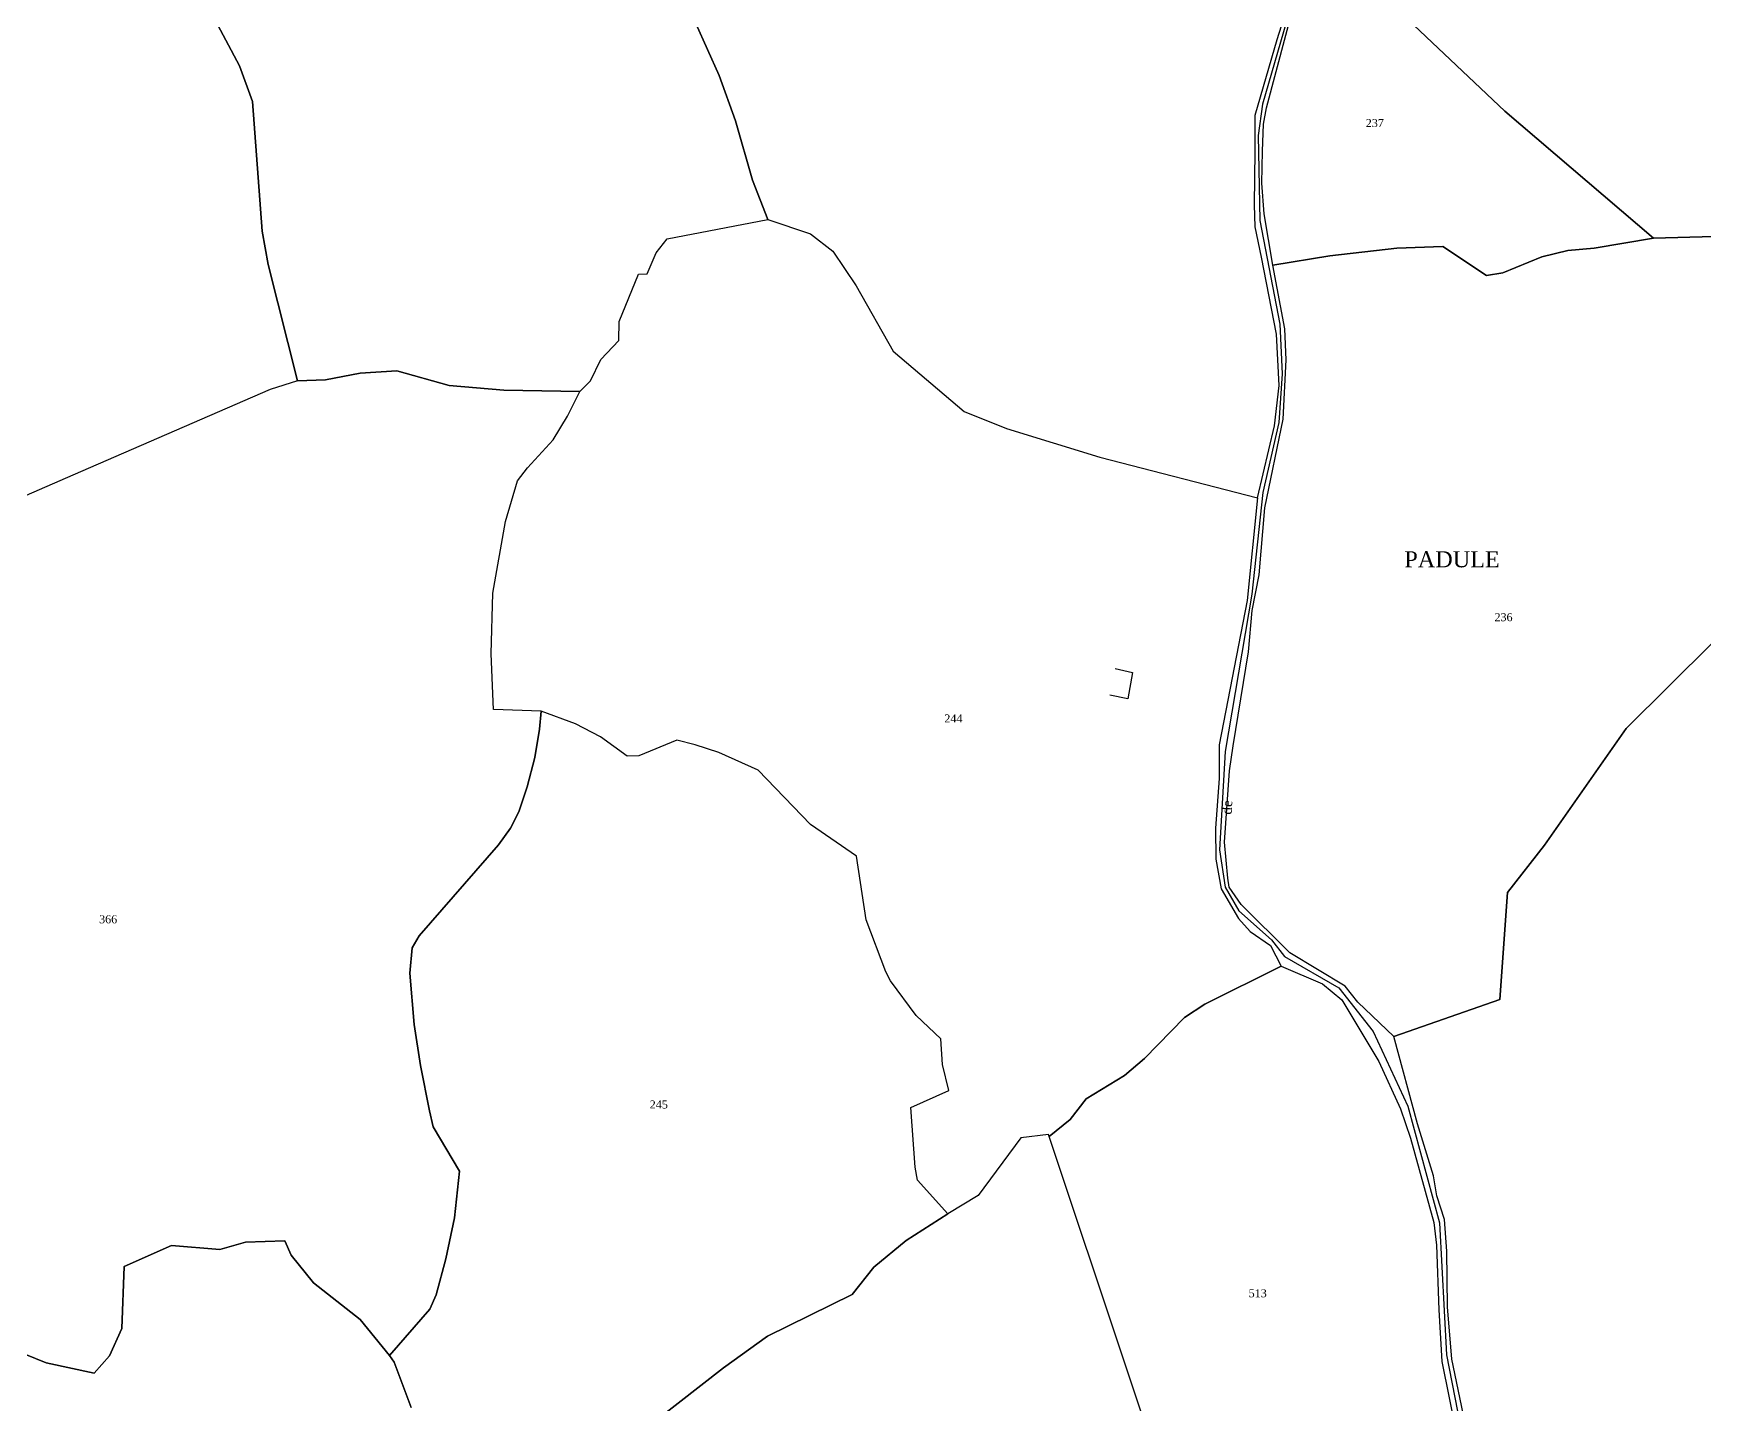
# Model space of a CAD drawing. Extents: x 1205805 to 1207436, y 6154338 to 6158020.
# Drawn here: x 1206503.4 to 1206921, y 6155279.9 to 6155622.6 of the extents above; entities that cross this region are included whole.
import ezdxf

# ---------------------------------------------------------------- set-up
doc = ezdxf.new("R2010")
doc.units = 0
doc.linetypes.add('CONTINU', pattern=[0])
for name, color, linetype in [('1LIEUDIT', 7, 'CONTINU'), ('1PARCELLE', 7, 'CONTINU'), ('1ZONCOMM', 7, 'CONTINU'), ('3FISCLINE', 7, 'CONTINUOUS'), ('3LIEUDITTEX', 7, 'CONTINU'), ('3PARCELLETEX', 7, 'CONTINU'), ('3ZONCOMMTEX', 7, 'CONTINU')]:
    doc.layers.add(name, color=color, linetype=linetype)
doc.styles.get("Standard").update_dxf_attribs({"font": 'Times New Roman'})

msp = doc.modelspace()

# ---------------------------------------------------------------- linework, layer by layer
at = {"layer": '1LIEUDIT'}
msp.add_lwpolyline([(1206597.81, 6155279.18), (1206593.58, 6155290.52), (1206592.42, 6155292.14), (1206602.44, 6155303.78), (1206604.09, 6155307.34), (1206606.44, 6155316.3), (1206608.62, 6155326.53), (1206609.92, 6155338.25), (1206603.32, 6155349.3), (1206602.36, 6155353.33), (1206600.14, 6155364.68), (1206598.58, 6155374.85), (1206597.48, 6155387.72), (1206598.09, 6155394.08), (1206599.84, 6155397.07), (1206619.63, 6155419.82), (1206622.65, 6155423.96), (1206624.67, 6155428.06), (1206626.83, 6155434.33), (1206628.67, 6155441.65), (1206629.87, 6155448.66), (1206630.27, 6155453.18), (1206618.35, 6155453.58), (1206617.78, 6155467.49), (1206618.21, 6155482.71), (1206621.36, 6155500.64), (1206624.36, 6155510.75), (1206626.89, 6155514), (1206633.27, 6155520.99), (1206636.83, 6155526.89), (1206639.97, 6155533.12), (1206621, 6155533.41), (1206607.32, 6155534.57), (1206594.23, 6155538.28), (1206585.05, 6155537.71), (1206576.35, 6155536.04), (1206569.38, 6155535.8), (1206562.03, 6155564.81), (1206560.53, 6155573.15), (1206558.14, 6155605.58), (1206554.92, 6155614.5), (1206544.02, 6155635.07)], dxfattribs=at)
msp.add_lwpolyline([(1206597.81, 6155279.18), (1206593.58, 6155290.52), (1206592.42, 6155292.14), (1206602.44, 6155303.78), (1206604.09, 6155307.34), (1206606.44, 6155316.3), (1206608.62, 6155326.53), (1206609.92, 6155338.25), (1206603.32, 6155349.3), (1206602.36, 6155353.33), (1206600.14, 6155364.68), (1206598.58, 6155374.85), (1206597.48, 6155387.72), (1206598.09, 6155394.08), (1206599.84, 6155397.07), (1206619.63, 6155419.82), (1206622.65, 6155423.96), (1206624.67, 6155428.06), (1206626.83, 6155434.33), (1206628.67, 6155441.65), (1206629.87, 6155448.66), (1206630.27, 6155453.18), (1206618.35, 6155453.58), (1206617.78, 6155467.49), (1206618.21, 6155482.71), (1206621.36, 6155500.64), (1206624.36, 6155510.75), (1206626.89, 6155514), (1206633.27, 6155520.99), (1206636.83, 6155526.89), (1206639.97, 6155533.12), (1206621, 6155533.41), (1206607.32, 6155534.57), (1206594.23, 6155538.28), (1206585.05, 6155537.71), (1206576.35, 6155536.04), (1206569.38, 6155535.8), (1206562.03, 6155564.81), (1206560.53, 6155573.15), (1206558.14, 6155605.58), (1206554.92, 6155614.5), (1206544.02, 6155635.07)], dxfattribs=at)
at = {"layer": '1PARCELLE'}
for points in [[(1206660.17, 6155644.64), (1206674.75, 6155612.1), (1206678.83, 6155600.75), (1206683.14, 6155585.95), (1206686.93, 6155576.11), (1206697.56, 6155572.47), (1206703.2, 6155568.17), (1206708.98, 6155559.49), (1206718.28, 6155543.21), (1206735.99, 6155528.06), (1206746.58, 6155523.86), (1206769.87, 6155516.65), (1206809.34, 6155506.49), (1206813.58, 6155524.54), (1206814.73, 6155534.58), (1206814.1, 6155547.46), (1206810.35, 6155566.71), (1206808.74, 6155574.29), (1206808.53, 6155579.79), (1206808.73, 6155593.15), (1206808.75, 6155602.14), (1206814.21, 6155621.04), (1206822.1, 6155646.03)], [(1206947.89, 6155631.52), (1206956.93, 6155617.86), (1206963.66, 6155606.89), (1206971.98, 6155588.18), (1206977.4, 6155578.31), (1206958.85, 6155574.19), (1206950.28, 6155572.72), (1206942.62, 6155571.82), (1206923.41, 6155571.87), (1206908.25, 6155571.41), (1206871.11, 6155603.16), (1206871.11, 6155603.16), (1206824.11, 6155647.63)], [(1206544.02, 6155635.07), (1206554.92, 6155614.5), (1206558.14, 6155605.58), (1206560.53, 6155573.15), (1206562.03, 6155564.81), (1206569.38, 6155535.8), (1206576.35, 6155536.04), (1206585.05, 6155537.71), (1206594.23, 6155538.28), (1206607.32, 6155534.57), (1206621, 6155533.41), (1206639.97, 6155533.12), (1206642.63, 6155535.8), (1206645.18, 6155541.1), (1206649.66, 6155545.87), (1206649.77, 6155550.55), (1206654.58, 6155562.43), (1206656.79, 6155562.52), (1206659.01, 6155567.78), (1206661.77, 6155571.24), (1206686.93, 6155576.11), (1206683.14, 6155585.95), (1206678.83, 6155600.75), (1206674.75, 6155612.1), (1206660.17, 6155644.64)], [(1206544.02, 6155635.07), (1206554.92, 6155614.5), (1206558.14, 6155605.58), (1206560.53, 6155573.15), (1206562.03, 6155564.81), (1206569.38, 6155535.8), (1206562.59, 6155533.61), (1206515.19, 6155512.98), (1206494.45, 6155504.06)], [(1206923.04, 6155470.27), (1206901.41, 6155448.88), (1206881.06, 6155419.74), (1206871.81, 6155407.88), (1206869.88, 6155381.14), (1206843.37, 6155371.87), (1206834.4, 6155380.44), (1206831.26, 6155384.48), (1206817.41, 6155392.77), (1206805.19, 6155404.84), (1206802.26, 6155409.2), (1206801.88, 6155411.44), (1206801.09, 6155420.45), (1206802.29, 6155438.26), (1206803.21, 6155444.51), (1206807.08, 6155468.05), (1206808, 6155478.34), (1206809.69, 6155487.31), (1206811.17, 6155503.99), (1206815.76, 6155526.2), (1206816.46, 6155541.01), (1206816.12, 6155548.78), (1206813.12, 6155564.65), (1206813.12, 6155564.65), (1206827.37, 6155567.04), (1206844.1, 6155568.92), (1206855.67, 6155569.32), (1206866.57, 6155562.06), (1206870.65, 6155562.75), (1206880.39, 6155566.73), (1206886.9, 6155568.33), (1206893.43, 6155568.9), (1206908.25, 6155571.41), (1206923.41, 6155571.87)], [(1206493.16, 6155295.75), (1206506.62, 6155290.35), (1206518.61, 6155287.76), (1206522.41, 6155292.1), (1206525.46, 6155298.95), (1206526.05, 6155314.44), (1206537.91, 6155319.67), (1206550, 6155318.62), (1206556.37, 6155320.51), (1206566.26, 6155320.81), (1206567.81, 6155317.27), (1206573.43, 6155310.33), (1206585.05, 6155301.14), (1206592.42, 6155292.14), (1206602.44, 6155303.78), (1206604.09, 6155307.34), (1206606.44, 6155316.3), (1206608.62, 6155326.53), (1206609.92, 6155338.25), (1206603.32, 6155349.3), (1206602.36, 6155353.33), (1206600.14, 6155364.68), (1206598.58, 6155374.85), (1206597.48, 6155387.72), (1206598.09, 6155394.08), (1206599.84, 6155397.07), (1206619.63, 6155419.82), (1206622.65, 6155423.96), (1206624.67, 6155428.06), (1206626.83, 6155434.33), (1206628.67, 6155441.65), (1206629.87, 6155448.66), (1206630.27, 6155453.18), (1206618.35, 6155453.58), (1206617.78, 6155467.49), (1206618.21, 6155482.71), (1206621.36, 6155500.64), (1206624.36, 6155510.75), (1206626.89, 6155514), (1206633.27, 6155520.99), (1206636.83, 6155526.89), (1206639.97, 6155533.12), (1206621, 6155533.41), (1206607.32, 6155534.57), (1206594.23, 6155538.28), (1206585.05, 6155537.71), (1206576.35, 6155536.04), (1206569.38, 6155535.8), (1206562.59, 6155533.61), (1206515.19, 6155512.98), (1206494.45, 6155504.06)], [(1206860.68, 6155277.64), (1206857.87, 6155291.21), (1206856.76, 6155304.35), (1206856.61, 6155318.22), (1206856.08, 6155326.15), (1206854.13, 6155332.08), (1206853.27, 6155337.1), (1206849.28, 6155350.03), (1206843.37, 6155371.87), (1206869.88, 6155381.14), (1206871.81, 6155407.88), (1206881.06, 6155419.74), (1206901.41, 6155448.88), (1206923.04, 6155470.27)], [(1206658.87, 6155275.83), (1206675.82, 6155289.08), (1206686.89, 6155297), (1206708.05, 6155307.42), (1206713.42, 6155314.2), (1206721.54, 6155320.94), (1206731.95, 6155327.6), (1206731.95, 6155327.6), (1206724.37, 6155335.97), (1206723.74, 6155339.25), (1206722.65, 6155354.16), (1206732.2, 6155358.39), (1206730.55, 6155364.88), (1206730.21, 6155371.28), (1206723.99, 6155377.16), (1206717.58, 6155385.77), (1206716.41, 6155388.09), (1206711.54, 6155401.03), (1206709.11, 6155416.93), (1206697.62, 6155424.89), (1206684.5, 6155438.43), (1206674.73, 6155442.83), (1206668.8, 6155444.8), (1206664.23, 6155445.92), (1206654.73, 6155442.02), (1206651.79, 6155441.98), (1206645.13, 6155446.82), (1206638.91, 6155450.05), (1206630.27, 6155453.18), (1206629.87, 6155448.66), (1206628.67, 6155441.65), (1206626.83, 6155434.33), (1206624.67, 6155428.06), (1206622.65, 6155423.96), (1206619.63, 6155419.82), (1206599.84, 6155397.07), (1206598.09, 6155394.08), (1206597.48, 6155387.72), (1206598.58, 6155374.85), (1206600.14, 6155364.68), (1206602.36, 6155353.33), (1206603.32, 6155349.3), (1206609.92, 6155338.25), (1206608.62, 6155326.53), (1206606.44, 6155316.3), (1206604.09, 6155307.34), (1206602.44, 6155303.78), (1206592.42, 6155292.14), (1206593.58, 6155290.52), (1206597.81, 6155279.18)], [(1206795.11, 6155233.37), (1206757.27, 6155346.88), (1206762.49, 6155351.16), (1206766.49, 6155356.34), (1206776.07, 6155362.13), (1206781.08, 6155366.43), (1206791.05, 6155376.62), (1206796.16, 6155379.97), (1206815.21, 6155389.48), (1206825.58, 6155385.08), (1206830.35, 6155381.07), (1206839.63, 6155365.6), (1206845.07, 6155353.84), (1206847.54, 6155346.49), (1206853.36, 6155325.43), (1206854.08, 6155319.75), (1206854.64, 6155303.55), (1206855.39, 6155290.64), (1206858.99, 6155272.92)], [(1206795.11, 6155233.37), (1206757.27, 6155346.88), (1206757.11, 6155347.37), (1206750.17, 6155346.58), (1206739.5, 6155332.18), (1206731.95, 6155327.6), (1206721.54, 6155320.94), (1206713.42, 6155314.2), (1206708.05, 6155307.42), (1206686.89, 6155297), (1206675.82, 6155289.08), (1206658.87, 6155275.83)], [(1206597.81, 6155279.18), (1206593.58, 6155290.52), (1206592.42, 6155292.14), (1206585.05, 6155301.14), (1206573.43, 6155310.33), (1206567.81, 6155317.27), (1206566.26, 6155320.81), (1206556.37, 6155320.51), (1206550, 6155318.62), (1206537.91, 6155319.67), (1206526.05, 6155314.44), (1206525.46, 6155298.95), (1206522.41, 6155292.1), (1206518.61, 6155287.76), (1206506.62, 6155290.35), (1206493.16, 6155295.75)]]:
    msp.add_lwpolyline(points, dxfattribs=at)
for points in [[(1206813.12, 6155564.65), (1206810.95, 6155577.47), (1206810.43, 6155585.19), (1206810.55, 6155593.16), (1206810.77, 6155599.93), (1206811.52, 6155604.01), (1206818.84, 6155631.31), (1206824.11, 6155647.63), (1206871.11, 6155603.16), (1206908.25, 6155571.41), (1206893.43, 6155568.9), (1206886.9, 6155568.33), (1206880.39, 6155566.73), (1206870.65, 6155562.75), (1206866.57, 6155562.06), (1206855.67, 6155569.32), (1206844.1, 6155568.92), (1206827.37, 6155567.04), (1206813.12, 6155564.65)], [(1206686.93, 6155576.11), (1206697.56, 6155572.47), (1206703.2, 6155568.17), (1206708.98, 6155559.49), (1206718.28, 6155543.21), (1206735.99, 6155528.06), (1206746.58, 6155523.86), (1206769.87, 6155516.65), (1206809.34, 6155506.49), (1206806.69, 6155480.82), (1206799.74, 6155444.79), (1206799.72, 6155436.37), (1206798.83, 6155423.96), (1206798.92, 6155416.23), (1206800.19, 6155408.76), (1206804.53, 6155401.38), (1206807.51, 6155398.13), (1206812.54, 6155394.64), (1206815.21, 6155389.48), (1206796.16, 6155379.97), (1206791.05, 6155376.62), (1206781.08, 6155366.43), (1206776.07, 6155362.13), (1206766.49, 6155356.34), (1206762.49, 6155351.16), (1206757.27, 6155346.88), (1206757.11, 6155347.37), (1206750.17, 6155346.58), (1206739.5, 6155332.18), (1206731.95, 6155327.6), (1206724.37, 6155335.97), (1206723.74, 6155339.25), (1206722.65, 6155354.16), (1206732.2, 6155358.39), (1206730.55, 6155364.88), (1206730.21, 6155371.28), (1206723.99, 6155377.16), (1206717.58, 6155385.77), (1206716.41, 6155388.09), (1206711.54, 6155401.03), (1206709.11, 6155416.93), (1206697.62, 6155424.89), (1206684.5, 6155438.43), (1206674.73, 6155442.83), (1206668.8, 6155444.8), (1206664.23, 6155445.92), (1206654.73, 6155442.02), (1206651.79, 6155441.98), (1206645.13, 6155446.82), (1206638.91, 6155450.05), (1206630.27, 6155453.18), (1206618.35, 6155453.58), (1206617.78, 6155467.49), (1206618.21, 6155482.71), (1206621.36, 6155500.64), (1206624.36, 6155510.75), (1206626.89, 6155514), (1206633.27, 6155520.99), (1206636.83, 6155526.89), (1206639.97, 6155533.12), (1206642.63, 6155535.8), (1206645.18, 6155541.1), (1206649.66, 6155545.87), (1206649.77, 6155550.55), (1206654.58, 6155562.43), (1206656.79, 6155562.52), (1206659.01, 6155567.78), (1206661.77, 6155571.24), (1206686.93, 6155576.11)]]:
    msp.add_lwpolyline(points, close=True, dxfattribs=at)
at = {"layer": '1ZONCOMM'}
msp.add_lwpolyline([(1206818.06, 6155630.77), (1206810.59, 6155604.9), (1206809.47, 6155597.07), (1206809.86, 6155575.87), (1206814.88, 6155549.91), (1206815.49, 6155537.49), (1206814.66, 6155525.35), (1206810.67, 6155507.83), (1206807.87, 6155482.46), (1206801.23, 6155443.15), (1206799.81, 6155418.56), (1206801.22, 6155409.23), (1206804.61, 6155403.31), (1206812.78, 6155396.09), (1206816.02, 6155391.88), (1206829.64, 6155384.09), (1206838.22, 6155373.16), (1206846.91, 6155354.5), (1206854.82, 6155325.3), (1206856.52, 6155292.35), (1206859.31, 6155278.28)], dxfattribs=at)
at = {"layer": '3FISCLINE'}
msp.add_lwpolyline([(1206773.78, 6155463.84), (1206778.05, 6155462.85), (1206776.89, 6155456.26), (1206772.42, 6155457.24)], dxfattribs=at)

# ---------------------------------------------------------------- texts
at = {"layer": '3LIEUDITTEX'}
msp.add_text('PADULE', height=4, dxfattribs=at).set_placement((1206846.01, 6155489.16))
at = {"layer": '3PARCELLETEX'}
for s, p in [('237', (1206836.36, 6155599.19)), ('236', (1206868.53, 6155475.69)), ('244', (1206731.05, 6155450.38)), ('366', (1206519.81, 6155400.19)), ('245', (1206657.42, 6155353.9)), ('513', (1206807.1, 6155306.72))]:
    msp.add_text(s, height=2, dxfattribs=at).set_placement(p)
at = {"layer": '3ZONCOMMTEX'}
msp.add_text('de', height=2.5, rotation=86.7, dxfattribs=at).set_placement((1206802.83, 6155427.3))

doc.saveas('drawing.dxf')
